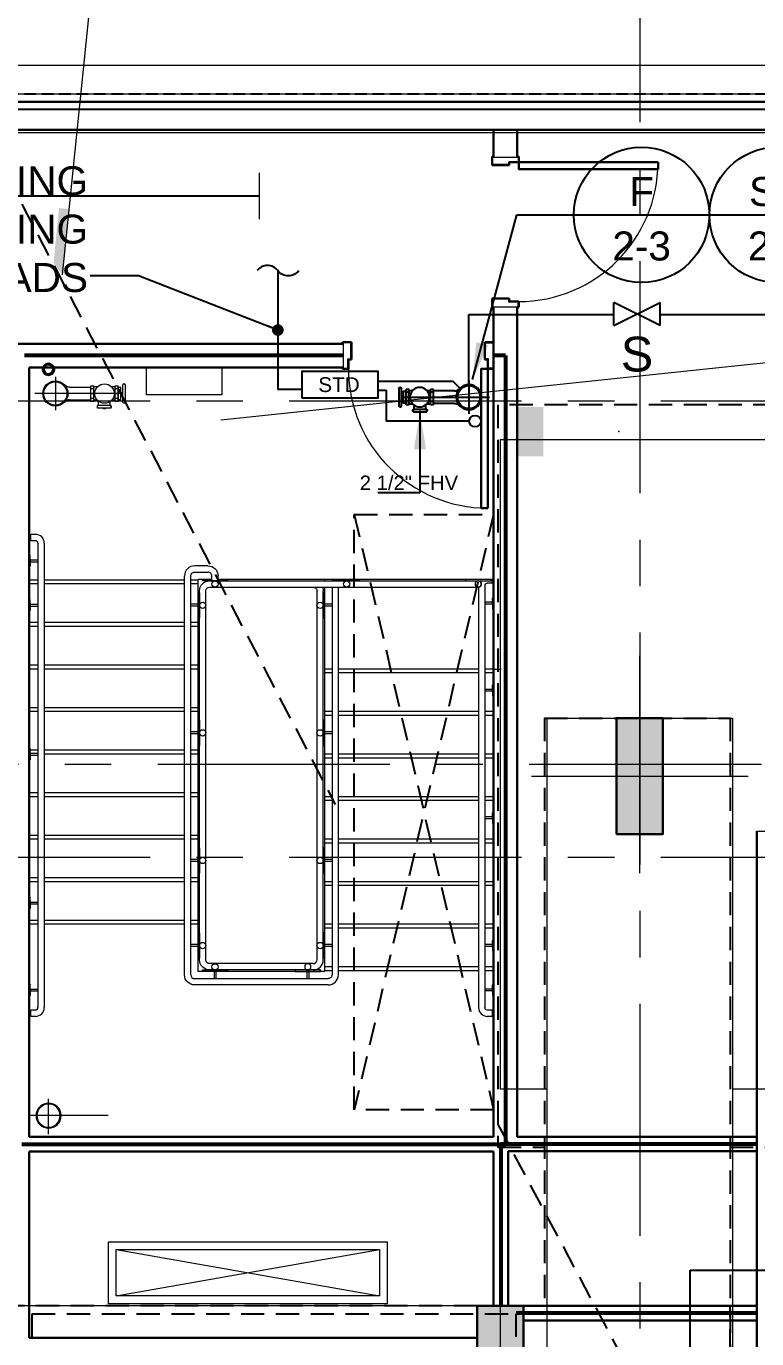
# Model space of a CAD drawing. Header units: inches. Extents: x -26575 to -19632, y -3216 to 2257.
# Drawn here: x -22128.5 to -21939.8, y 778.6 to 1118 of the extents above; entities that cross this region are included whole.
import ezdxf
from ezdxf.enums import TextEntityAlignment as Align

# ---------------------------------------------------------------- set-up
doc = ezdxf.new("R2010")
doc.units = ezdxf.units.IN
doc.header["$LTSCALE"] = 48
doc.header["$MEASUREMENT"] = 0
doc.linetypes.add('A114$0$CENTER', pattern=[2, 1.25, -0.25, 0.25, -0.25])
doc.linetypes.add('NB_15th_PH Roof_plan$0$HIDDEN2', pattern=[0.1875, 0.125, -0.0625])
for name, color, linetype in [('A114$0$A-ANNO-PATT-13-14', 8, 'Continuous'), ('A114$0$A-ANNO-PATT-14', 8, 'Continuous'), ('A114$0$A-AREA-IDEN', 8, 'Continuous'), ('A114$0$A-COLS-COL14', 8, 'Continuous'), ('A114$0$A-COLS-COLS13-14', 8, 'Continuous'), ('A114$0$A-DOOR', 8, 'Continuous'), ('A114$0$A-DOOR-FRAM', 8, 'Continuous'), ('A114$0$A-EQPM-FEC', 8, 'Continuous'), ('A114$0$A-FLOR-HRAL', 8, 'Continuous'), ('A114$0$A-FLOR-SLAB', 8, 'Continuous'), ('A114$0$A-FLOR-SPRK', 8, 'Continuous'), ('A114$0$A-FLOR-STRS', 8, 'Continuous'), ('A114$0$A-GRID-COLS', 8, 'Continuous'), ('A114$0$A-GRID-GRDP0-15', 8, 'Continuous'), ('A114$0$A-HVAC-RDFF', 8, 'Continuous'), ('A114$0$A-TRELLIS-FRAME-13-14_floor', 8, 'Continuous'), ('A114$0$A-WALL-FIRE', 8, 'Continuous'), ('A114$0$A-WALL-FULL-EXTR', 8, 'Continuous'), ('A114$0$A-WALL-FULL-INTR', 8, 'Continuous'), ('A114$0$Level 20', 8, 'Continuous'), ('A114$0$S-BEAM', 8, 'Continuous'), ('A114$0$S-STRUCT-ABOVE', 8, 'Continuous'), ('F-Prot-Pipe', 13, 'Continuous'), ('F-Sprn-Pipe', 133, 'Continuous'), ('NB_15th_PH Roof_plan$0$STCBEAMS', 1, 'NB_15th_PH Roof_plan$0$HIDDEN2'), ('NB_15th_PH Roof_plan$0$STCCOLS2', 1, 'NB_15th_PH Roof_plan$0$HIDDEN2'), ('NB_15th_PH Roof_plan$0$STDROPS', 1, 'NB_15th_PH Roof_plan$0$HIDDEN2'), ('NB_15th_PH Roof_plan$0$STFIN1', 1, 'NB_15th_PH Roof_plan$0$HIDDEN2'), ('NB_15th_PH Roof_plan$0$STFLOPNGS', 1, 'NB_15th_PH Roof_plan$0$HIDDEN2'), ('NB_15th_PH Roof_plan$0$STPTREINF', 1, 'NB_15th_PH Roof_plan$0$HIDDEN2'), ('NB_15th_PH Roof_plan$0$STRFDRAIN', 1, 'NB_15th_PH Roof_plan$0$HIDDEN2'), ('NB_15th_PH Roof_plan$0$STSLABEDGE', 1, 'NB_15th_PH Roof_plan$0$HIDDEN2'), ('P-Anno', 6, 'Continuous'), ('P-Anno-Text', 6, 'Continuous'), ('P-Anno-Text @ 48', 6, 'Continuous'), ('P-ANNOBJ', 6, 'Continuous'), ('P-Pipe-Ftng', 122, 'Continuous'), ('P-Pipe-Ftng @ 96', 122, 'Continuous'), ('P-Strm-Pipe', 13, 'Continuous'), ('P-Text', 6, 'Continuous'), ('XREF', 7, 'Continuous')]:
    doc.layers.add(name, color=color, linetype=linetype)
doc.styles.add('M08', font='arial.ttf', dxfattribs={"height": 7.68})
doc.styles.add('MAMEP ANNO', font='arial.ttf', dxfattribs={"height": 0.078125})
doc.styles.add('NB_15th_PH Roof_plan$0$ROMANS', font='romans.shx', dxfattribs={"width": 0.8})
doc.styles.add('P-00-', font='arial.ttf')
doc.styles.get("Standard").update_dxf_attribs({"font": 'simplex.shx'})
doc.dimstyles.new('NB_15th_PH Roof_plan$0$tce_96', dxfattribs={"dimscale": 96, "dimtxt": 0.09375, "dimasz": 0.075, "dimexe": 0.075, "dimexo": 0.0625, "dimgap": 0.03125, "dimtad": 1, "dimdec": 3, "dimzin": 3, "dimdsep": 46, "dimlunit": 4, "dimtxsty": 'NB_15th_PH Roof_plan$0$ROMANS', "dimblk": 'NB_15th_PH Roof_plan$0$_ArchTick', "dimcen": 0, "dimdle": 0.075, "dimclrd": 3, "dimclre": 3, "dimclrt": 10, "dimadec": 0, "dimazin": 1, "dimtfac": 1, "dimtdec": 3, "dimtmove": 0, "dimatfit": 3, "dimldrblk": 'NB_15th_PH Roof_plan$0$_ArchTick', "dimfxl": 1, "dimtolj": 1, "dimtzin": 3, "dimlwd": -1, "dimlwe": -1, "dimarcsym": 0})
doc.dimstyles.new('STANDARD$7', dxfattribs={"dimtxt": 0.18, "dimasz": 0.125, "dimexe": 0.18, "dimexo": 0.06, "dimgap": 0.09, "dimtad": 0, "dimtih": 1, "dimtoh": 1, "dimdec": 4, "dimzin": 0, "dimdsep": 46, "dimtxsty": 'Standard', "dimcen": 0.09, "dimadec": 0, "dimazin": 0, "dimtfac": 1, "dimtdec": 4, "dimtofl": 0, "dimtmove": 0, "dimatfit": 3, "dimfxl": 1, "dimtolj": 1, "dimtzin": 0, "dimarcsym": 0})

# ---------------------------------------------------------------- blocks, each defined once
blk = doc.blocks.new('A114')
at = {"layer": 'A114$0$A-ANNO-PATT-13-14', "lineweight": 30}
blk.add_solid([(-21976.01, 909.11), (-21964.01, 909.11), (-21976.01, 939.11), (-21964.01, 939.11)], dxfattribs=at)
at = {"layer": 'A114$0$A-ANNO-PATT-14', "lineweight": 30}
blk.add_solid([(-22012.03, 787.1), (-22000.03, 787.1), (-22012.03, 763.1), (-22000.03, 763.1)], dxfattribs=at)
at = {"layer": 'A114$0$A-AREA-IDEN', "lineweight": 0}
blk.add_line((-22119.16, 1053.73), (-22076.71, 1472.25), dxfattribs=at)
at = {"layer": 'A114$0$A-AREA-IDEN', "lineweight": 0, "flags": 128}
blk.add_lwpolyline([(-21891.71, 1032.71), (-21920.88, 1032.71), (-22078.22, 1016.19)], dxfattribs=at)
at = {"layer": 'A114$0$A-AREA-IDEN', "lineweight": 0, "extrusion": (-8.04894e-18, -7.93485e-17, -1)}
blk.add_solid([(22119.16, 1053.73), (22117.43, 1070.74), (22121.49, 1056.92), (22120.06, 1071)], dxfattribs=at)
blk.add_solid([(22119.16, 1053.73), (22117.43, 1070.74), (22121.49, 1056.92), (22120.06, 1071)], dxfattribs=at)
at = {"layer": 'A114$0$A-COLS-COL14', "lineweight": 13}
blk.add_line((-22006.03, 793.73), (-22006.03, 758.06), dxfattribs=at)
at = {"layer": 'A114$0$A-COLS-COL14', "lineweight": 30}
blk.add_3dface([(-22012.03, 763.1), (-22000.03, 763.1), (-22000.03, 787.1), (-22012.03, 787.1)], dxfattribs=at)
at = {"layer": 'A114$0$A-COLS-COLS13-14', "lineweight": 0}
for p, q in [((-22169.77, 1021.17, 0), (-22113.77, 1021.17, 0)), ((-22169.77, 1021.15, 0), (-22113.77, 1021.15, 0)), ((-21970.01, 898.97), (-21970.01, 955.24)), ((-21998.01, 924.11), (-21942.01, 924.11)), ((-22169.76, 903.16), (-22113.76, 903.16))]:
    blk.add_line(p, q, dxfattribs=at)
at = {"layer": 'A114$0$A-COLS-COLS13-14', "lineweight": 30}
blk.add_3dface([(-21976.01, 909.11), (-21964.01, 909.11), (-21964.01, 939.11), (-21976.01, 939.11)], dxfattribs=at)
at = {"layer": 'A114$0$A-DOOR', "lineweight": 0}
for centre, start, end in [((-22001.27, 1082.84), 270, 0), ((-22009.27, 1029.42), 180, 270)]:
    blk.add_arc(centre, 36, start, end, dxfattribs=at)
at = {"layer": 'A114$0$A-DOOR', "lineweight": 30}
for points in [[(-21965.27, 1082.84), (-21965.27, 1081.09), (-22001.27, 1081.09), (-22001.27, 1082.84)], [(-22009.27, 993.42), (-22011.02, 993.42), (-22011.02, 1029.42), (-22009.27, 1029.42)]]:
    blk.add_3dface(points, dxfattribs=at)
at = {"layer": 'A114$0$A-DOOR-FRAM', "lineweight": 30}
for p, q in [((-22008.15, 1082.09), (-22008.15, 1084.34)), ((-22008.15, 1084.34), (-22007.77, 1084.34)), ((-22001.27, 1082.84), (-22003.7, 1082.84)), ((-22003.7, 1082.84), (-22003.7, 1082.09)), ((-22001.27, 1084.34), (-22001.65, 1084.34)), ((-22001.27, 1084.34), (-22001.27, 1082.84)), ((-22003.7, 1082.09), (-22008.15, 1082.09)), ((-22008.15, 1047.59), (-22008.15, 1045.34)), ((-22003.7, 1047.59), (-22008.15, 1047.59)), ((-22003.7, 1046.84), (-22003.7, 1047.59)), ((-22001.27, 1046.84), (-22003.7, 1046.84)), ((-22001.27, 1045.34), (-22001.27, 1046.84)), ((-22008.15, 1045.34), (-22007.77, 1045.34)), ((-22001.27, 1045.34), (-22001.65, 1045.34)), ((-22044.52, 1036.29), (-22046.78, 1036.29)), ((-22046.78, 1036.29), (-22046.78, 1035.92)), ((-22044.52, 1031.84), (-22044.52, 1036.29)), ((-22010.03, 1036.29), (-22007.77, 1036.29)), ((-22010.03, 1031.84), (-22010.03, 1036.29)), ((-22007.77, 1036.29), (-22007.77, 1035.92)), ((-22046.78, 1029.42), (-22046.78, 1029.79)), ((-22046.78, 1029.42), (-22045.27, 1029.42)), ((-22045.27, 1029.42), (-22045.27, 1031.84)), ((-22045.27, 1031.84), (-22044.52, 1031.84)), ((-22009.27, 1031.84), (-22010.03, 1031.84)), ((-22009.27, 1029.42), (-22009.27, 1031.84)), ((-22007.77, 1029.42), (-22009.27, 1029.42)), ((-22007.77, 1029.42), (-22007.77, 1029.79))]:
    blk.add_line(p, q, dxfattribs=at)
at = {"layer": 'A114$0$A-DOOR-FRAM', "lineweight": 13}
for p, q in [((-22008, 1082.24), (-22008, 1084.19)), ((-22008, 1084.19), (-22007.77, 1084.19)), ((-22007.77, 1084.19), (-22007.77, 1084.34)), ((-22001.42, 1082.99), (-22003.85, 1082.99)), ((-22003.85, 1082.99), (-22003.85, 1082.24)), ((-22001.65, 1084.34), (-22001.65, 1084.19)), ((-22001.42, 1084.19), (-22001.65, 1084.19)), ((-22001.42, 1084.19), (-22001.42, 1082.99)), ((-22003.85, 1082.24), (-22008, 1082.24)), ((-22003.85, 1047.44), (-22008, 1047.44)), ((-22008, 1047.44), (-22008, 1045.49)), ((-22008, 1045.49), (-22007.77, 1045.49)), ((-22007.77, 1045.49), (-22007.77, 1045.34)), ((-22003.85, 1046.69), (-22003.85, 1047.44)), ((-22001.42, 1046.69), (-22003.85, 1046.69)), ((-22001.65, 1045.34), (-22001.65, 1045.49)), ((-22001.42, 1045.49), (-22001.65, 1045.49)), ((-22001.42, 1045.49), (-22001.42, 1046.69)), ((-22046.63, 1035.92), (-22046.78, 1035.92)), ((-22044.67, 1036.14), (-22046.63, 1036.14)), ((-22046.63, 1036.14), (-22046.63, 1035.92)), ((-22044.67, 1031.99), (-22044.67, 1036.14)), ((-22009.87, 1031.99), (-22009.87, 1036.14)), ((-22009.87, 1036.14), (-22007.92, 1036.14)), ((-22007.92, 1036.14), (-22007.92, 1035.92)), ((-22007.92, 1035.92), (-22007.77, 1035.92)), ((-22045.42, 1029.57), (-22045.42, 1031.99)), ((-22045.42, 1031.99), (-22044.67, 1031.99)), ((-22009.12, 1031.99), (-22009.87, 1031.99)), ((-22009.12, 1029.57), (-22009.12, 1031.99)), ((-22046.78, 1029.79), (-22046.63, 1029.79)), ((-22046.63, 1029.57), (-22046.63, 1029.79)), ((-22046.63, 1029.57), (-22045.42, 1029.57)), ((-22007.92, 1029.57), (-22009.12, 1029.57)), ((-22007.77, 1029.79), (-22007.92, 1029.79)), ((-22007.92, 1029.57), (-22007.92, 1029.79))]:
    blk.add_line(p, q, dxfattribs=at)
at = {"layer": 'A114$0$A-EQPM-FEC', "lineweight": 13, "extrusion": (0, 0, -1)}
blk.add_solid([(22001.65, 1006.84, -352.97), (22001.65, 1019.59, -352.97), (21994.9, 1006.84, -352.97), (21994.9, 1019.59, -352.97)], dxfattribs=at)
at = {"layer": 'A114$0$A-FLOR-HRAL', "lineweight": 13}
for p, q in [((-22126.15, 986.62), (-22127.4, 986.62)), ((-22127.4, 984.97), (-22127.4, 986.62)), ((-22126.15, 984.97), (-22127.4, 984.97)), ((-22125.52, 984.34), (-22125.52, 864.23)), ((-22123.9, 984.34), (-22123.9, 864.23)), ((-22081.59, 978.48), (-22085.02, 978.48)), ((-22087.65, 872.73), (-22087.65, 975.86)), ((-22086.02, 872.73), (-22086.02, 975.86)), ((-22085.02, 976.86), (-22081.59, 976.86)), ((-22081.15, 974.61), (-22011.75, 974.61)), ((-22080.59, 974.61), (-22080.59, 975.86)), ((-22078.96, 974.61), (-22078.96, 975.86)), ((-22049.52, 974.98), (-22049.52, 974.61)), ((-22008.15, 973.98), (-22008.15, 974.98)), ((-22083.77, 876.61), (-22083.77, 971.98)), ((-22082.15, 876.61), (-22082.15, 971.98)), ((-22081.15, 972.98), (-22011.75, 972.98)), ((-22053.4, 876.61), (-22053.4, 971.98)), ((-22051.77, 876.61), (-22051.77, 971.98)), ((-22049.52, 972.98), (-22049.52, 872.73)), ((-22047.9, 972.98), (-22047.9, 872.73)), ((-22011.65, 972.99), (-22011.65, 864.23)), ((-22010.03, 973.36), (-22010.02, 864.23)), ((-22008.15, 973.98), (-22009.4, 973.98)), ((-22054.4, 875.61), (-22081.15, 875.61)), ((-22054.4, 873.98), (-22081.15, 873.98)), ((-22085.02, 871.73), (-22050.52, 871.73)), ((-22050.52, 870.11), (-22085.02, 870.11)), ((-22127.4, 861.98), (-22127.4, 863.61)), ((-22126.15, 863.61), (-22127.4, 863.61)), ((-22008.15, 863.61), (-22009.4, 863.61)), ((-22008.15, 863.61), (-22008.15, 861.98)), ((-22126.15, 861.98), (-22127.4, 861.98)), ((-22008.15, 861.98), (-22009.4, 861.98))]:
    blk.add_line(p, q, dxfattribs=at)
at = {"layer": 'A114$0$A-FLOR-HRAL', "lineweight": 0}
for p, q in [((-22127.73, 981.28), (-22127.68, 981.28)), ((-22127.73, 978.28), (-22127.73, 981.28)), ((-22127.49, 979.79), (-22127.49, 981.1)), ((-22127.73, 978.28), (-22127.68, 978.28)), ((-22127.49, 979.79), (-22127.49, 978.46)), ((-22127.37, 980.04), (-22125.52, 980.04)), ((-22127.37, 979.54), (-22125.52, 979.54)), ((-22127.73, 969.8), (-22127.68, 969.8)), ((-22127.73, 966.79), (-22127.73, 969.8)), ((-22127.49, 968.3), (-22127.49, 969.61)), ((-22127.49, 968.3), (-22127.49, 966.98)), ((-22127.37, 968.55), (-22125.52, 968.55)), ((-22127.37, 968.05), (-22125.52, 968.05)), ((-22083.77, 968.54), (-22086.02, 968.54)), ((-22083.77, 968.04), (-22086.02, 968.04)), ((-22049.52, 968.54), (-22051.77, 968.54)), ((-22049.52, 968.04), (-22051.77, 968.04)), ((-22008.18, 969.05), (-22010.02, 969.05)), ((-22008.18, 968.55), (-22010.02, 968.55)), ((-22008.06, 968.8), (-22008.06, 970.11)), ((-22008.06, 968.8), (-22008.06, 967.48)), ((-22007.81, 970.3), (-22007.87, 970.3)), ((-22007.81, 967.29), (-22007.81, 970.3)), ((-22127.73, 966.79), (-22127.68, 966.79)), ((-22007.81, 967.29), (-22007.87, 967.29)), ((-22008.06, 946.29), (-22008.06, 947.61)), ((-22007.81, 947.8), (-22007.87, 947.8)), ((-22007.81, 947.8), (-22007.81, 944.79)), ((-22008.18, 946.54), (-22010.02, 946.54)), ((-22008.18, 946.04), (-22010.02, 946.04)), ((-22008.06, 946.29), (-22008.06, 944.98)), ((-22007.81, 944.79), (-22007.87, 944.79)), ((-22083.77, 935.54), (-22086.02, 935.54)), ((-22083.77, 935.04), (-22086.02, 935.04)), ((-22049.52, 935.54), (-22051.77, 935.54)), ((-22049.52, 935.04), (-22051.77, 935.04)), ((-22127.73, 931.3), (-22127.68, 931.3)), ((-22127.73, 931.3), (-22127.73, 928.3)), ((-22127.49, 929.79), (-22127.49, 931.12)), ((-22127.37, 930.04), (-22125.52, 930.04)), ((-22127.73, 928.3), (-22127.68, 928.3)), ((-22127.49, 929.79), (-22127.49, 928.48)), ((-22127.37, 929.54), (-22125.52, 929.54)), ((-22008.18, 913.54), (-22010.02, 913.54)), ((-22008.06, 913.29), (-22008.06, 914.61)), ((-22008.06, 913.29), (-22008.06, 911.98)), ((-22007.81, 914.8), (-22007.87, 914.8)), ((-22007.81, 914.8), (-22007.81, 911.79)), ((-22008.18, 913.04), (-22010.02, 913.04)), ((-22007.81, 911.79), (-22007.87, 911.79)), ((-22083.77, 902.54), (-22086.02, 902.54)), ((-22083.77, 902.04), (-22086.02, 902.04)), ((-22049.52, 902.54), (-22051.77, 902.54)), ((-22049.52, 902.04), (-22051.77, 902.04)), ((-22127.73, 892.8), (-22127.68, 892.8)), ((-22127.73, 892.8), (-22127.73, 889.79)), ((-22127.73, 889.79), (-22127.68, 889.79)), ((-22127.49, 891.29), (-22127.49, 892.61)), ((-22127.49, 891.29), (-22127.49, 889.98)), ((-22127.37, 891.54), (-22125.52, 891.54)), ((-22127.37, 891.04), (-22125.52, 891.04)), ((-22083.77, 880.54), (-22086.02, 880.54)), ((-22083.77, 880.04), (-22086.02, 880.04)), ((-22049.52, 880.54), (-22051.77, 880.54)), ((-22049.52, 880.04), (-22051.77, 880.04)), ((-22008.18, 880.54), (-22010.02, 880.54)), ((-22008.18, 880.04), (-22010.02, 880.04)), ((-22008.06, 880.29), (-22008.06, 881.61)), ((-22008.06, 880.29), (-22008.06, 878.98)), ((-22007.81, 881.8), (-22007.87, 881.8)), ((-22007.81, 881.8), (-22007.81, 878.79)), ((-22007.81, 878.79), (-22007.87, 878.79)), ((-22080.02, 873.98), (-22080.02, 871.73)), ((-22079.52, 873.98), (-22079.52, 871.73)), ((-22056.02, 873.98), (-22056.02, 871.73)), ((-22055.52, 873.98), (-22055.52, 871.73)), ((-22127.73, 870.3), (-22127.68, 870.3)), ((-22127.73, 870.3), (-22127.73, 867.29)), ((-22127.49, 868.79), (-22127.49, 870.11)), ((-22127.37, 869.04), (-22125.52, 869.04)), ((-22008.18, 869.04), (-22010.02, 869.04)), ((-22008.06, 868.79), (-22008.06, 870.11)), ((-22007.81, 870.3), (-22007.87, 870.3)), ((-22007.81, 870.3), (-22007.81, 867.29)), ((-22127.73, 867.29), (-22127.68, 867.29)), ((-22127.49, 868.79), (-22127.49, 867.48)), ((-22127.37, 868.54), (-22125.52, 868.54)), ((-22008.18, 868.54), (-22010.02, 868.54)), ((-22008.06, 868.79), (-22008.06, 867.48)), ((-22007.81, 867.29), (-22007.87, 867.29))]:
    blk.add_line(p, q, dxfattribs=at)
at = {"layer": 'A114$0$A-FLOR-HRAL', "lineweight": 13}
for centre, radius, start, end in [((-22126.15, 984.37), 2.25, 0.1265, 90), ((-22126.15, 984.35), 0.625, 359.7619, 90), ((-22085.02, 975.86), 2.63, 90, 179.983), ((-22081.59, 975.86), 1, 359.9765, 90), ((-22054.4, 876.61), 1, 270, 360), ((-22054.4, 876.61), 2.63, 270, 360), ((-22085.02, 872.73), 1, 180, 270), ((-22050.52, 872.73), 2.63, 270, 360), ((-22126.15, 864.23), 0.625, 270, 360), ((-22126.15, 864.23), 2.25, 270, 360), ((-22009.4, 864.23), 2.25, 180, 270)]:
    blk.add_arc(centre, radius, start, end, dxfattribs=at)
at = {"layer": 'A114$0$A-FLOR-HRAL', "lineweight": 0}
for centre, radius, start, end in [((-22127.68, 981.1), 0.188, 0, 90), ((-22127.68, 978.46), 0.188, 270, 0), ((-22127.37, 979.41), 0.125, 90, 180), ((-22127.68, 969.61), 0.188, 0, 90), ((-22127.37, 967.93), 0.125, 90, 180), ((-22008.18, 969.18), 0.125, 270, 0), ((-22127.68, 966.98), 0.188, 270, 0), ((-22007.87, 947.61), 0.188, 90, 180), ((-22008.18, 946.66), 0.125, 270, 0), ((-22007.87, 944.98), 0.188, 180, 270), ((-22127.37, 929.42), 0.125, 90, 180), ((-22008.18, 913.66), 0.125, 270, 0), ((-22007.87, 914.61), 0.188, 90, 180), ((-22007.87, 911.98), 0.188, 180, 270), ((-22127.37, 890.91), 0.125, 90, 180), ((-22008.18, 880.66), 0.125, 270, 0), ((-22007.87, 881.61), 0.188, 90, 180), ((-22007.87, 878.98), 0.188, 180, 270), ((-22008.18, 869.16), 0.125, 270, 0), ((-22007.87, 870.11), 0.188, 90, 180), ((-22127.37, 868.41), 0.125, 90, 180), ((-22007.87, 867.48), 0.188, 180, 270)]:
    blk.add_arc(centre, radius, start, end, dxfattribs=at)
at = {"layer": 'A114$0$A-FLOR-HRAL', "lineweight": 0, "extrusion": (0, 0, -1)}
for centre, radius, start, end in [((22127.37, 980.16), 0.125, 270, 0), ((22127.37, 968.68), 0.125, 270, 0), ((22008.18, 968.43), 0.125, 90, 180), ((22007.87, 970.11), 0.188, 0, 90), ((22007.87, 967.48), 0.188, 270, 0), ((22008.18, 945.91), 0.125, 90, 180), ((22127.68, 931.12), 0.188, 90, 180), ((22127.37, 930.17), 0.125, 270, 0), ((22127.68, 928.48), 0.188, 180, 270), ((22008.18, 912.91), 0.125, 90, 180), ((22127.68, 892.61), 0.188, 90, 180), ((22127.68, 889.98), 0.188, 180, 270), ((22127.37, 891.66), 0.125, 270, 0), ((22008.18, 879.91), 0.125, 90, 180), ((22127.68, 870.11), 0.188, 90, 180), ((22127.37, 869.16), 0.125, 270, 0), ((22127.68, 867.48), 0.188, 180, 270), ((22008.18, 868.41), 0.125, 90, 180)]:
    blk.add_arc(centre, radius, start, end, dxfattribs=at)
at = {"layer": 'A114$0$A-FLOR-HRAL', "lineweight": 13, "extrusion": (0, 0, -1)}
for centre, radius, start, end in [((22081.59, 975.86), 2.63, 90.0047, 179.983), ((22085.02, 975.86), 1, 359.9765, 90), ((22081.15, 971.98), 2.63, 0, 90), ((22011.75, 973.79), 0.813, 89.9999, 269.9999), ((22009.4, 973.36), 2.25, 30.3539, 33.7442), ((22081.15, 971.98), 1, 0, 90), ((22054.4, 971.98), 1, 90, 180.1998), ((22054.4, 971.98), 2.63, 157.6073, 180.1233), ((22009.4, 973.36), 0.625, 0, 90), ((22081.15, 876.61), 2.62, 270, 0.0215), ((22081.15, 876.61), 1, 270, 0.0348), ((22085.02, 872.73), 2.63, 270, 0.0009), ((22050.52, 872.73), 1, 179.9832, 270), ((22009.4, 864.23), 0.625, 270, 0)]:
    blk.add_arc(centre, radius, start, end, dxfattribs=at)
at = {"layer": 'A114$0$A-FLOR-SLAB', "lineweight": 0}
for p, q in [((-21420.54, 1090.49), (-22924.83, 1090.49)), ((-22007.77, 951.79), (-22005.77, 951.79))]:
    blk.add_line(p, q, dxfattribs=at)
blk.add_3dface([(-22107.27, 803.66, 352.97), (-22035.27, 803.66, 352.97), (-22035.27, 787.66, 352.97), (-22107.27, 787.66, 352.97)], dxfattribs=at)
at = {"layer": 'A114$0$A-FLOR-SPRK', "lineweight": 0}
for p, q in [((-22121.02, 1027.37), (-22121.02, 1023.04)), ((-22121.02, 1023.04), (-22126.31, 1023.04)), ((-22121.02, 1023.04), (-22121.02, 1018.71)), ((-22103.64, 1023.04), (-22121.02, 1023.04)), ((-22122.77, 836.3), (-22122.77, 840.63)), ((-22122.77, 836.3), (-22128.06, 836.3)), ((-22122.77, 831.47), (-22122.77, 836.3)), ((-22107.39, 836.3), (-22122.77, 836.3))]:
    blk.add_line(p, q, dxfattribs=at)
at = {"layer": 'A114$0$A-FLOR-SPRK', "lineweight": 13}
for p, q in [((-22111.12, 1021.04), (-22111.12, 1025.06)), ((-22104.83, 1021.04), (-22104.83, 1025.06)), ((-22117.34, 1024.66), (-22111.87, 1024.66)), ((-22111.87, 1021.04), (-22111.87, 1025.04)), ((-22111.87, 1025.04), (-22111.12, 1025.04)), ((-22111.87, 1021.88), (-22111.12, 1021.88)), ((-22111.85, 1024.31), (-22111.12, 1024.31)), ((-22111.85, 1023.03), (-22111.12, 1023.03)), ((-22111.85, 1021.88), (-22111.1, 1021.88)), ((-22110.11, 1024.79), (-22111.12, 1024.79)), ((-22105.58, 1024.79), (-22106.52, 1024.79)), ((-22105.58, 1021.04), (-22105.58, 1025.04)), ((-22105.58, 1025.04), (-22104.83, 1025.04)), ((-22105.58, 1021.88), (-22104.83, 1021.88)), ((-22105.56, 1024.31), (-22104.83, 1024.31)), ((-22105.56, 1023.03), (-22104.83, 1023.03)), ((-22105.56, 1021.88), (-22104.81, 1021.88)), ((-22117.34, 1021.41), (-22111.87, 1021.41)), ((-22111.87, 1021.04), (-22111.12, 1021.04)), ((-22110.13, 1021.29), (-22111.12, 1021.29)), ((-22106.62, 1019.95), (-22110.12, 1019.95)), ((-22110.12, 1019.27), (-22110.12, 1019.95)), ((-22106.62, 1019.27), (-22110.12, 1019.27)), ((-22109.87, 1019.95), (-22109.87, 1021.06)), ((-22106.87, 1019.95), (-22106.87, 1020.95)), ((-22106.62, 1019.27), (-22106.62, 1019.95)), ((-22105.58, 1021.29), (-22106.52, 1021.29)), ((-22105.58, 1021.04), (-22104.83, 1021.04))]:
    blk.add_line(p, q, dxfattribs=at)
at = {"layer": 'A114$0$A-FLOR-SPRK', "lineweight": 13, "flags": 128}
for points in [[(-22103.6, 1020.78), (-22103.6, 1025.29)], [(-22103.35, 1025.54), (-22103.2, 1025.54)], [(-22102.95, 1025.29), (-22102.95, 1020.78)], [(-22103.2, 1020.53), (-22103.35, 1020.53)]]:
    blk.add_lwpolyline(points, dxfattribs=at)
at = {"layer": 'A114$0$A-FLOR-SPRK', "lineweight": 30, "extrusion": (0, 0, -1)}
for radius in [1.48, 1.23]:
    blk.add_circle((22122.82, 1029.29), radius, dxfattribs=at)
at = {"layer": 'A114$0$A-FLOR-SPRK', "lineweight": 13}
for radius in [3.25, 3]:
    blk.add_circle((-22121.02, 1023.04), radius, dxfattribs=at)
at = {"layer": 'A114$0$A-FLOR-SPRK', "lineweight": 13, "extrusion": (0, 0, -1)}
for radius in [3.25, 3]:
    blk.add_circle((22122.77, 836.3), radius, dxfattribs=at)
for centre, radius, start, end in [((22117.28, 1026.53), 1.87, 271.6029, 316.2822), ((22103.35, 1020.78), 0.25, 270, 0)]:
    blk.add_arc(centre, radius, start, end, dxfattribs=at)
at = {"layer": 'A114$0$A-FLOR-SPRK', "lineweight": 13}
for centre, radius, start, end in [((-22103.35, 1025.29), 0.25, 90, 180), ((-22103.2, 1025.29), 0.25, 0, 90), ((-22117.28, 1019.55), 1.87, 91.6029, 136.2822), ((-22103.2, 1020.78), 0.25, 270, 0)]:
    blk.add_arc(centre, radius, start, end, dxfattribs=at)
blk.add_ellipse((-22108.32, 1023.03), major_axis=(0, -2.52), ratio=0.999989, dxfattribs=at)
at = {"layer": 'A114$0$A-FLOR-SPRK', "lineweight": 0}
for points in [[(-22097.51, 1029.79), (-22077.97, 1029.79), (-22077.97, 1022.75), (-22097.51, 1022.75)], [(-22096.6, 1029.79), (-22096.6, 1029.79), (-22096.6, 1029.79)]]:
    blk.add_3dface(points, dxfattribs=at)
at = {"layer": 'A114$0$A-FLOR-SPRK', "lineweight": 13}
for points in [[(-22104.83, 1021.47), (-22104.14, 1021.47), (-22104.14, 1024.61), (-22104.83, 1024.61)], [(-22104.14, 1022.79), (-22103.61, 1022.79), (-22103.61, 1023.23), (-22104.14, 1023.23)], [(-22110.12, 1019.47), (-22110.12, 1019.74), (-22110.24, 1019.74), (-22110.24, 1019.47)], [(-22108.16, 1019.27), (-22108.16, 1019.12), (-22108.6, 1019.12), (-22108.6, 1019.27)], [(-22106.5, 1019.47), (-22106.5, 1019.74), (-22106.62, 1019.74), (-22106.62, 1019.47)]]:
    blk.add_3dface(points, dxfattribs=at)
at = {"layer": 'A114$0$A-FLOR-STRS', "lineweight": 0}
for p, q in [((-22125.52, 974.79), (-22127.77, 974.79)), ((-22087.65, 974.79), (-22123.9, 974.79)), ((-22084.15, 974.79), (-22086.02, 974.79)), ((-22084.15, 873.61), (-22084.15, 974.98)), ((-22080.59, 974.98), (-22084.15, 974.98)), ((-22007.75, 974.98), (-22078.96, 974.98)), ((-22051.4, 974.61), (-22051.4, 974.98)), ((-22051.4, 873.61), (-22051.4, 972.98)), ((-22125.52, 963.79), (-22127.77, 963.79)), ((-22087.65, 963.79), (-22123.9, 963.79)), ((-22084.15, 963.79), (-22086.02, 963.79)), ((-22125.52, 952.79), (-22127.77, 952.79)), ((-22087.65, 952.79), (-22123.9, 952.79)), ((-22084.15, 952.79), (-22086.02, 952.79)), ((-22049.52, 950.79), (-22051.4, 950.79)), ((-22011.65, 950.79), (-22047.9, 950.79)), ((-22007.77, 950.79), (-22010.02, 950.79)), ((-22125.52, 941.79), (-22127.77, 941.79)), ((-22087.65, 941.79), (-22123.9, 941.79)), ((-22084.15, 941.79), (-22086.02, 941.79)), ((-22049.52, 939.79), (-22051.4, 939.79)), ((-22011.65, 939.79), (-22047.9, 939.79)), ((-22007.77, 939.79), (-22010.02, 939.79)), ((-22125.52, 930.79), (-22127.49, 930.79)), ((-22087.65, 930.79), (-22123.9, 930.79)), ((-22084.15, 930.79), (-22086.02, 930.79)), ((-22049.52, 928.79), (-22051.4, 928.79)), ((-22011.65, 928.79), (-22047.9, 928.79)), ((-22007.77, 928.79), (-22010.02, 928.79)), ((-22125.52, 919.79), (-22127.77, 919.79)), ((-22087.65, 919.79), (-22123.9, 919.79)), ((-22084.15, 919.79), (-22086.02, 919.79)), ((-22049.52, 917.79), (-22051.4, 917.79)), ((-22011.65, 917.79), (-22047.9, 917.79)), ((-22007.77, 917.79), (-22010.02, 917.79)), ((-22125.52, 908.79), (-22127.77, 908.79)), ((-22087.65, 908.79), (-22123.9, 908.79)), ((-22084.15, 908.79), (-22086.02, 908.79)), ((-22049.52, 906.79), (-22051.4, 906.79)), ((-22011.65, 906.79), (-22047.9, 906.79)), ((-22007.77, 906.79), (-22010.02, 906.79)), ((-22125.52, 897.79), (-22127.77, 897.79)), ((-22087.65, 897.79), (-22123.9, 897.79)), ((-22084.15, 897.79), (-22086.02, 897.79)), ((-22049.52, 895.79), (-22051.4, 895.79)), ((-22011.65, 895.79), (-22047.9, 895.79)), ((-22007.77, 895.79), (-22010.02, 895.79)), ((-22087.65, 886.79), (-22123.9, 886.79)), ((-22084.15, 886.79), (-22086.02, 886.79)), ((-22049.52, 884.79), (-22051.4, 884.79)), ((-22011.65, 884.79), (-22047.9, 884.79)), ((-22007.77, 884.79), (-22010.02, 884.79)), ((-22051.4, 873.61), (-22084.15, 873.61)), ((-22049.52, 873.79), (-22051.4, 873.79)), ((-22011.65, 873.79), (-22047.9, 873.79)), ((-22007.77, 873.79), (-22010.02, 873.79))]:
    blk.add_line(p, q, dxfattribs=at)
at = {"layer": 'A114$0$A-FLOR-STRS', "lineweight": 13}
for p, q in [((-22125.52, 973.79), (-22127.77, 973.79)), ((-22125.52, 973.79), (-22127.77, 973.79)), ((-22087.65, 973.79), (-22123.9, 973.79)), ((-22084.15, 973.79), (-22086.02, 973.79)), ((-22125.52, 962.79), (-22127.77, 962.79)), ((-22087.65, 962.79), (-22123.9, 962.79)), ((-22084.15, 962.79), (-22086.02, 962.79)), ((-22125.52, 951.79), (-22127.77, 951.79)), ((-22087.65, 951.79), (-22123.9, 951.79)), ((-22084.15, 951.79), (-22086.02, 951.79)), ((-22049.52, 951.79), (-22051.4, 951.79)), ((-22011.65, 951.79), (-22047.9, 951.79)), ((-22007.77, 951.79), (-22010.02, 951.79)), ((-22125.52, 940.79), (-22127.77, 940.79)), ((-22087.65, 940.79), (-22123.9, 940.79)), ((-22084.15, 940.79), (-22086.02, 940.79)), ((-22049.52, 940.79), (-22051.4, 940.79)), ((-22011.65, 940.79), (-22047.9, 940.79)), ((-22007.77, 940.79), (-22010.02, 940.79)), ((-22087.65, 929.79), (-22123.9, 929.79)), ((-22084.15, 929.79), (-22086.02, 929.79)), ((-22049.52, 929.79), (-22051.4, 929.79)), ((-22011.65, 929.79), (-22047.9, 929.79)), ((-22007.77, 929.79), (-22010.02, 929.79)), ((-22125.52, 918.79), (-22127.65, 918.79)), ((-22087.65, 918.79), (-22123.9, 918.79)), ((-22084.15, 918.79), (-22086.02, 918.79)), ((-22049.52, 918.79), (-22051.4, 918.79)), ((-22011.65, 918.79), (-22047.9, 918.79)), ((-22007.77, 918.79), (-22010.02, 918.79)), ((-22125.52, 907.79), (-22127.77, 907.79)), ((-22087.65, 907.79), (-22123.9, 907.79)), ((-22084.15, 907.79), (-22086.02, 907.79)), ((-22049.52, 907.79), (-22051.4, 907.79)), ((-22011.65, 907.79), (-22047.9, 907.79)), ((-22007.77, 907.79), (-22010.02, 907.79)), ((-22007.77, 907.79), (-22010.02, 907.79)), ((-22125.52, 896.79), (-22127.77, 896.79)), ((-22087.65, 896.79), (-22123.9, 896.79)), ((-22084.15, 896.79), (-22086.02, 896.79)), ((-22049.52, 896.79), (-22051.4, 896.79)), ((-22011.65, 896.79), (-22047.9, 896.79)), ((-22007.77, 896.79), (-22010.02, 896.79)), ((-22007.77, 896.79), (-22010.02, 896.79)), ((-22087.65, 885.79), (-22123.9, 885.79)), ((-22084.15, 885.79), (-22086.02, 885.79)), ((-22049.52, 885.79), (-22051.4, 885.79)), ((-22011.65, 885.79), (-22047.9, 885.79)), ((-22007.77, 885.79), (-22010.02, 885.79)), ((-22007.77, 885.79), (-22010.02, 885.79)), ((-22049.52, 874.79), (-22051.4, 874.79)), ((-22011.65, 874.79), (-22047.9, 874.79)), ((-22007.77, 874.79), (-22010.02, 874.79))]:
    blk.add_line(p, q, dxfattribs=at)
at = {"layer": 'A114$0$A-FLOR-STRS', "lineweight": 0}
for centre in [(-22052.6, 968.29), (-22052.6, 935.29), (-22052.6, 902.29), (-22052.6, 880.29)]:
    blk.add_circle(centre, 0.813, dxfattribs=at)
at = {"layer": 'A114$0$A-GRID-COLS', "lineweight": 0}
blk.add_line((-21985.44, 924.11), (-21955.31, 924.11), dxfattribs=at)
at = {"layer": 'A114$0$A-GRID-GRDP0-15', "linetype": 'A114$0$CENTER', "lineweight": 0}
for p, q in [((-21970.01, 2113.24), (-21970.01, 382.21)), ((-23884.56, 1021.17), (-20452.76, 1021.17)), ((-24110.57, 927.16), (-20437.54, 927.16)), ((-23884.56, 903.16), (-20364.93, 903.16))]:
    blk.add_line(p, q, dxfattribs=at)
at = {"layer": 'A114$0$A-HVAC-RDFF', "lineweight": 0}
for p, q in [((-22105.27, 789.66, 352.97), (-22037.27, 801.66, 352.97)), ((-22105.27, 801.66, 352.97), (-22037.27, 789.66, 352.97))]:
    blk.add_line(p, q, dxfattribs=at)
at = {"layer": 'A114$0$A-HVAC-RDFF', "lineweight": 13}
blk.add_3dface([(-22105.27, 801.66, 352.97), (-22037.27, 801.66, 352.97), (-22037.27, 789.66, 352.97), (-22105.27, 789.66, 352.97)], dxfattribs=at)
at = {"layer": 'A114$0$A-TRELLIS-FRAME-13-14_floor', "lineweight": 0}
blk.add_line((-22132.02, 1107.99, 0), (-21790.02, 1107.99, 0), dxfattribs=at)
at = {"layer": 'A114$0$A-WALL-FIRE', "lineweight": 53}
for p, q in [((-22046.63, 1032.86), (-22129.02, 1032.86)), ((-22004.71, 1032.85), (-22007.77, 1032.85)), ((-22004.71, 1032.85), (-22004.71, 829.03)), ((-22129.65, 828.94), (-22004.71, 828.94)), ((-22005.9, 829.03), (-21939.76, 829.03)), ((-22005.9, 829.03), (-22005.9, 787.1)), ((-22001.9, 785.28), (-21939.76, 785.28))]:
    blk.add_line(p, q, dxfattribs=at)
at = {"layer": 'A114$0$A-WALL-FULL-EXTR', "lineweight": 13}
for p, q in [((-21410.54, 1100.48), (-23476.75, 1100.49)), ((-21939.76, 909.91), (-21834.27, 909.91))]:
    blk.add_line(p, q, dxfattribs=at)
at = {"layer": 'A114$0$A-WALL-FULL-EXTR', "lineweight": 30}
for p, q in [((-21412.54, 1098.49), (-23476.75, 1098.51)), ((-23460.61, 1091.24), (-21419.79, 1091.24))]:
    blk.add_line(p, q, dxfattribs=at)
at = {"layer": 'A114$0$A-WALL-FULL-INTR', "lineweight": 30}
for p, q in [((-22007.77, 1091.24), (-22007.77, 1084.19)), ((-22001.65, 1091.24), (-22001.65, 1084.19)), ((-22007.77, 1045.49), (-22007.77, 830.79)), ((-22001.65, 1045.49), (-22001.65, 830.85)), ((-22046.63, 1035.92), (-22155.02, 1035.92)), ((-22127.77, 1029.79), (-22127.77, 830.79)), ((-22046.63, 1029.79), (-22127.77, 1029.79)), ((-21939.76, 774.41), (-21939.76, 909.91)), ((-22127.77, 830.79), (-22007.77, 830.79)), ((-22001.65, 830.85), (-21939.76, 830.85)), ((-22127.77, 827.04), (-22007.77, 827.04)), ((-22127.77, 827.04), (-22127.77, 778.8)), ((-22007.77, 827.04), (-22007.77, 787.1)), ((-21939.76, 827.1), (-22004.02, 827.1)), ((-22004.02, 827.1), (-22004.02, 787.1)), ((-22000.03, 827.1), (-21939.76, 827.1)), ((-22000.03, 787.1), (-21939.76, 787.1)), ((-21939.76, 783.35), (-22000.03, 783.35)), ((-22127.77, 778.8), (-22012.03, 778.8)), ((-22119.52, 778.8), (-22120.77, 778.8)), ((-22012.03, 778.8), (-22012.03, 654.05))]:
    blk.add_line(p, q, dxfattribs=at)
at = {"layer": 'A114$0$A-WALL-FULL-INTR', "lineweight": 13}
for p, q in [((-22007.77, 1084.19), (-22001.65, 1084.19)), ((-22007.77, 1045.49), (-22001.65, 1045.49)), ((-22046.63, 1035.92), (-22046.63, 1029.79))]:
    blk.add_line(p, q, dxfattribs=at)
at = {"layer": 'A114$0$A-WALL-FULL-INTR', "lineweight": 0}
blk.add_point((-21975.42, 1013.22), dxfattribs=at)
at = {"layer": 'A114$0$Level 20', "lineweight": 0}
blk.add_line((-22125.52, 886.79), (-22127.77, 886.79), dxfattribs=at)
at = {"layer": 'A114$0$Level 20', "lineweight": 13}
blk.add_line((-22125.52, 885.79), (-22127.77, 885.79), dxfattribs=at)
at = {"layer": 'A114$0$Level 20', "lineweight": 0, "flags": 128}
blk.add_lwpolyline([(-22078.96, 974.98), (-22076.52, 974.98), (-22076.52, 974.61), (-22083.02, 974.61), (-22083.02, 974.98), (-22080.59, 974.98)], dxfattribs=at)
at = {"layer": 'A114$0$Level 20', "lineweight": 0}
for centre in [(-22079.77, 973.79), (-22045.76, 973.79), (-22082.95, 968.29), (-22082.95, 935.29), (-22082.95, 902.29), (-22082.95, 880.29), (-22079.77, 874.79)]:
    blk.add_circle(centre, 0.813, dxfattribs=at)
at = {"layer": 'A114$0$Level 20', "lineweight": 0, "extrusion": (0, 0, -1)}
for centre in [(22011.75, 973.79), (22055.77, 874.79)]:
    blk.add_circle(centre, 0.813, dxfattribs=at)
at = {"layer": 'A114$0$Level 20', "lineweight": 0}
for points in [[(-22049.01, 974.98), (-22042.51, 974.98), (-22042.51, 974.61), (-22049.01, 974.61)], [(-22008.5, 974.98), (-22015, 974.98), (-22015, 974.61), (-22008.5, 974.61)], [(-22084.15, 965.04), (-22084.15, 971.54), (-22083.77, 971.54), (-22083.77, 965.04)], [(-22051.4, 965.04), (-22051.4, 971.54), (-22051.77, 971.54), (-22051.77, 965.04)], [(-22084.15, 932.04), (-22084.15, 938.54), (-22083.77, 938.54), (-22083.77, 932.04)], [(-22051.4, 932.04), (-22051.4, 938.54), (-22051.77, 938.54), (-22051.77, 932.04)], [(-22084.15, 899.04), (-22084.15, 905.54), (-22083.77, 905.54), (-22083.77, 899.04)], [(-22051.4, 899.04), (-22051.4, 905.54), (-22051.77, 905.54), (-22051.77, 899.04)], [(-22084.15, 877.04), (-22084.15, 883.54), (-22083.77, 883.54), (-22083.77, 877.04)], [(-22051.4, 877.04), (-22051.4, 883.54), (-22051.77, 883.54), (-22051.77, 877.04)], [(-22076.52, 873.61), (-22083.02, 873.61), (-22083.02, 873.98), (-22076.52, 873.98)], [(-22059.02, 873.61), (-22052.52, 873.61), (-22052.52, 873.98), (-22059.02, 873.98)]]:
    blk.add_3dface(points, dxfattribs=at)
at = {"layer": 'A114$0$S-BEAM', "lineweight": 0}
blk.add_line((-22012.03, 787.1), (-22135.02, 787.1), dxfattribs=at)
at = {"layer": 'A114$0$S-STRUCT-ABOVE', "lineweight": 13}
for p, q in [((-21994.01, 939.11), (-21994.01, 457.16)), ((-21994.01, 939.11), (-21946.01, 939.11)), ((-21946.01, 939.11), (-21946.01, 437.13))]:
    blk.add_line(p, q, dxfattribs=at)
at = {"layer": 'A114$0$S-STRUCT-ABOVE', "lineweight": 13, "flags": 128}
blk.add_lwpolyline([(-21994.01, 843.16), (-22006.01, 843.16), (-22006.01, 1011.16), (-21934.01, 1011.16), (-21934.01, 843.16), (-21946.01, 843.16)], dxfattribs=at)
blk = doc.blocks.new('Symbol-RiserTag-Anno')
at = {"color": 0, "linetype": 'ByBlock'}
blk.add_line((-0.1824, 0), (0.1824, 0), dxfattribs=at)
blk.add_circle((0, 0), 0.1824, dxfattribs=at)
at = {"color": 0, "linetype": 'ByBlock', "style": 'MAMEP ANNO'}
for tag, p in [('SYSTEM', (0, 0.0631)), ('NUMBER', (0, -0.0837))]:
    blk.add_attdef(tag, text='', height=0.0781, dxfattribs=at).set_placement(p, align=Align.MIDDLE)
blk = doc.blocks.new('P-Up')
at = {"color": 0, "linetype": 'Continuous'}
blk.add_circle((0, 0), 0.0469, dxfattribs=at)
blk = doc.blocks.new('A$C40D1784F')
at = {"layer": 'F-Prot-Pipe', "color": 122}
for p, q in [((0, 4.33), (0, 0)), ((-17.38, 0), (0, 0)), ((-16.2, -2), (-16.2, 2.02)), ((-15.45, 2), (-16.2, 2)), ((-15.47, 1.27), (-16.2, 1.27)), ((-15.45, -2), (-15.45, 2)), ((-15.45, 1.75), (-14.51, 1.75)), ((-10.92, 1.75), (-9.91, 1.75)), ((-9.91, -2), (-9.91, 2.02)), ((-9.16, 2), (-9.91, 2)), ((-9.17, 1.27), (-9.91, 1.27)), ((-9.16, -2), (-9.16, 2)), ((-3.69, 1.62), (-9.16, 1.62)), ((0, 0), (5.29, 0)), ((0, 0), (0, -4.33)), ((-15.47, -1.15), (-16.22, -1.15)), ((-15.47, 0), (-16.2, 0)), ((-15.45, -1.15), (-16.2, -1.15)), ((-15.45, -2), (-16.2, -2)), ((-15.45, -1.75), (-14.51, -1.75)), ((-14.41, -3.09), (-10.91, -3.09)), ((-14.41, -3.76), (-14.41, -3.09)), ((-14.16, -3.09), (-14.16, -2.08)), ((-11.16, -3.09), (-11.16, -1.98)), ((-10.91, -3.76), (-10.91, -3.09)), ((-10.89, -1.75), (-9.91, -1.75)), ((-9.17, -1.15), (-9.92, -1.15)), ((-9.16, -2), (-9.91, -2)), ((-3.69, -1.62), (-9.16, -1.62)), ((-14.41, -3.76), (-10.91, -3.76))]:
    blk.add_line(p, q, dxfattribs=at)
at = {"layer": 'F-Prot-Pipe', "color": 122, "flags": 128}
for points in [[(-18.08, 2.26), (-18.08, -2.25)], [(-17.67, 2.51), (-17.83, 2.51)], [(-17.42, -2.25), (-17.42, 2.26)], [(-17.83, -2.5), (-17.67, -2.5)]]:
    blk.add_lwpolyline(points, dxfattribs=at)
at = {"layer": 'F-Prot-Pipe', "color": 122, "extrusion": (0, 0, -1)}
for radius in [3.25, 3]:
    blk.add_circle((0, 0), radius, dxfattribs=at)
for centre, radius, start, end in [((17.83, 2.26), 0.25, 0, 90), ((17.67, 2.26), 0.25, 90, 180), ((17.83, -2.25), 0.25, 270, 0), ((3.74, -3.49), 1.87, 91.6029, 136.2822)]:
    blk.add_arc(centre, radius, start, end, dxfattribs=at)
at = {"layer": 'F-Prot-Pipe', "color": 122}
for centre, radius, start, end in [((-3.74, 3.49), 1.87, 271.6029, 316.2822), ((-17.67, -2.25), 0.25, 270, 0)]:
    blk.add_arc(centre, radius, start, end, dxfattribs=at)
at = {"layer": 'F-Prot-Pipe', "color": 122, "extrusion": (0, 0, -1)}
blk.add_ellipse((-12.7, -0.01), major_axis=(0, -2.52), ratio=0.999989, dxfattribs=at)
at = {"layer": 'F-Prot-Pipe', "color": 122}
for points in [[(-16.88, -0.25), (-17.41, -0.25), (-17.41, 0.2), (-16.88, 0.2)], [(-16.2, -1.56), (-16.88, -1.56), (-16.88, 1.57), (-16.2, 1.57)], [(-14.53, -3.57), (-14.53, -3.29), (-14.41, -3.29), (-14.41, -3.57)], [(-10.91, -3.57), (-10.91, -3.29), (-10.79, -3.29), (-10.79, -3.57)], [(-12.86, -3.76), (-12.86, -3.92), (-12.43, -3.92), (-12.43, -3.76)]]:
    blk.add_3dface(points, dxfattribs=at)
blk = doc.blocks.new('Symbol-PipeContinues-Anno')
at = {"color": 0, "linetype": 'ByBlock'}
blk.add_lwpolyline([(0, 0.056, 0.5), (0, 0, -0.5), (0, -0.056)], format="xyb", dxfattribs=at)
blk = doc.blocks.new('NB_15th_PH Roof_plan$0$_ArchTick')
at = {"linetype": 'ByBlock', "const_width": 0.15}
blk.add_lwpolyline([(-0.5, -0.5), (0.5, 0.5)], dxfattribs=at)
blk = doc.blocks.new('VG')
at = {"layer": 'P-Pipe-Ftng'}
for p, q in [((-6, 3), (-6, -3)), ((-6, 3), (6, -3)), ((6, 3), (-6, -3)), ((6, 3), (6, -3))]:
    blk.add_line(p, q, dxfattribs=at)
blk = doc.blocks.new('A$C2B5441C9')
at = {"layer": 'P-Strm-Pipe', "rotation": 180}
blk.add_blockref('VG', (-14.96, 8.69), dxfattribs=at)
at = {"layer": 'P-Anno-Text', "style": 'P-00-'}
blk.add_text('S', height=9, dxfattribs=at).set_placement((-19.16, -6.18))
blk = doc.blocks.new('NB_15th_PH Roof_plan')
at = {"layer": 'NB_15th_PH Roof_plan$0$STCBEAMS'}
for p, q in [((-21994.64, 939.11), (-21994.64, 787.09)), ((-21994.64, 939.11), (-21946.64, 939.11)), ((-21946.64, 939.11), (-21946.64, 457.18))]:
    blk.add_line(p, q, dxfattribs=at)
at = {"layer": 'NB_15th_PH Roof_plan$0$STCBEAMS', "linetype": 'Continuous'}
blk.add_lwpolyline([(-21414.54, 1096.49), (-23728.15, 1096.49), (-23909.03, 689.38), (-23557.5, 689.38), (-23557.5, 208.02), (-23016.34, 207.99), (-23016.34, 268.11), (-22345.34, 268.07), (-22345.34, 207.95), (-22218.31, 207.94), (-22218.33, 439.25), (-21414.54, 439.13)], close=True, dxfattribs=at)
at = {"layer": 'NB_15th_PH Roof_plan$0$STCBEAMS'}
for points in [[(-22012.03, 787.1), (-22135.02, 787.1)], [(-22000.03, 775.1), (-21946.64, 775.1), (-21946.64, 787.1), (-22000.03, 787.1)]]:
    blk.add_lwpolyline(points, dxfattribs=at)
at = {"layer": 'NB_15th_PH Roof_plan$0$STCCOLS2'}
for points in [[(-21976.01, 909.11), (-21964.01, 909.11), (-21964.01, 939.11), (-21976.01, 939.11)], [(-22012.03, 787.1), (-22000.03, 787.1), (-22000.03, 763.1), (-22012.03, 763.1)]]:
    blk.add_lwpolyline(points, close=True, dxfattribs=at)
at = {"layer": 'NB_15th_PH Roof_plan$0$STDROPS'}
blk.add_lwpolyline([(-21946.64, 828.11), (-21934.64, 828.11), (-21934.64, 1020.11), (-22006.64, 1020.11), (-22006.64, 828.11), (-21994.64, 828.11)], dxfattribs=at)
at = {"layer": 'NB_15th_PH Roof_plan$0$STFIN1', "ltscale": 0.5}
blk.add_lwpolyline([(-21410.54, 1100.49), (-23730.75, 1100.49), (-23915.18, 685.38), (-23561.5, 685.38), (-23561.5, 204.02), (-23012.34, 203.99), (-23012.34, 264.11), (-22349.34, 264.07), (-22349.34, 203.95), (-22214.31, 203.94), (-22214.33, 435.25), (-21410.54, 435.13)], close=True, dxfattribs=at)
at = {"layer": 'NB_15th_PH Roof_plan$0$STFLOPNGS'}
for p, q in [((-22043.76, 991.8), (-22007.76, 837.8)), ((-22007.76, 991.8), (-22043.76, 837.8))]:
    blk.add_line(p, q, dxfattribs=at)
at = {"layer": 'NB_15th_PH Roof_plan$0$STPTREINF', "lineweight": 13, "ltscale": 39.370079}
blk.add_line((-22068.37, 1080.15), (-22068.37, 1068.15), dxfattribs=at)
at = {"layer": 'NB_15th_PH Roof_plan$0$STRFDRAIN'}
for p, q in [((-22138.02, 1087.99), (-22048.67, 916.77)), ((-22006.76, 834.21), (-21964.99, 755.86))]:
    blk.add_line(p, q, dxfattribs=at)
at = {"layer": 'NB_15th_PH Roof_plan$0$STSLABEDGE'}
for points in [[(-22043.76, 991.8), (-22007.76, 991.8), (-22007.76, 837.8), (-22043.76, 837.8)], [(-22127.03, 785.09), (-22002.03, 785.09), (-22002.03, 644.09), (-22127.03, 644.09)]]:
    blk.add_lwpolyline(points, close=True, dxfattribs=at)
at = {"layer": 'NB_15th_PH Roof_plan$0$STPTREINF', "lineweight": 13, "ltscale": 39.370079}
blk.add_leader([(-22616.55, 1074.15), (-22068.37, 1074.15)], dimstyle='NB_15th_PH Roof_plan$0$tce_96', override={"dimscale": 1, "dimclrd": 8}, dxfattribs=at)

msp = doc.modelspace()

# ---------------------------------------------------------------- linework, layer by layer
at = {"layer": 'F-Prot-Pipe'}
for p, q in [((-22037.66, 1023.89), (-22035.54, 1023.89)), ((-22035.54, 1023.89), (-22035.54, 1015.89)), ((-22013.92, 1015.89), (-22035.54, 1015.89))]:
    msp.add_line(p, q, dxfattribs=at)
at = {"layer": 'F-Prot-Pipe', "color": 122}
msp.add_circle((-22012.56, 1015.89), 1.5, dxfattribs=at)
at = {"layer": 'F-Sprn-Pipe', "ltscale": 0.5}
msp.add_line((-22063.52, 1054.82), (-22063.52, 1024.11), dxfattribs=at)
at = {"layer": 'F-Sprn-Pipe'}
for p, q in [((-22014.15, 1025.08), (-22014.15, 1043.5)), ((-22014.15, 1043.5), (-21976.69, 1043.5)), ((-21964.69, 1043.5), (-21926.77, 1043.5)), ((-22037.66, 1026.27), (-22018.3, 1026.27)), ((-22016.25, 1024.21), (-22018.3, 1026.27)), ((-22057.2, 1024.11), (-22063.52, 1024.11))]:
    msp.add_line(p, q, dxfattribs=at)
at = {"layer": 'F-Sprn-Pipe', "elevation": 0, "flags": 128}
msp.add_lwpolyline([(-22057.2, 1021.83), (-22057.2, 1028.87), (-22037.66, 1028.87), (-22037.66, 1021.83)], close=True, dxfattribs=at)

# ---------------------------------------------------------------- block references
msp.add_blockref('A$C2B5441C9', (-21955.73, 1034.93))
at = {"layer": 'F-Prot-Pipe', "color": 122, "xscale": 63.36, "yscale": 63.36, "zscale": 63.36}
msp.add_blockref('P-Up', (-22014.15, 1022.11), dxfattribs=at)
at = {"layer": 'P-Anno'}
msp.add_blockref('A$C40D1784F', (-22014.15, 1022.11), dxfattribs=at)
at = {"layer": 'P-Anno-Text @ 48', "xscale": 96, "yscale": 96, "zscale": 96}
for p, values in [((-21969.52, 1069.24, 0), {'SYSTEM': 'F', 'NUMBER': '2-3'}), ((-21934.49, 1069.24, 0), {'SYSTEM': 'SD', 'NUMBER': '2-3'})]:
    msp.add_blockref('Symbol-RiserTag-Anno', p, dxfattribs=at).add_auto_attribs(values)
at = {"layer": 'P-Pipe-Ftng @ 96', "xscale": -96, "yscale": 96, "zscale": 96, "rotation": 270}
msp.add_blockref('Symbol-PipeContinues-Anno', (-22063.52, 1054.82), dxfattribs=at)
at = {"layer": 'XREF'}
for name in ['A114', 'NB_15th_PH Roof_plan']:
    msp.add_blockref(name, (0, 0), dxfattribs=at)

# ---------------------------------------------------------------- texts
at = {"layer": 'P-Anno', "style": 'MAMEP ANNO'}
for s, insert, char_height, width, attachment_point in [('SPRINKLER PIPING SERVING SPRINKLER HEADS', (-22112.58, 1081.81), 7.5, 100.9154, 3), ('2 1/2" FHV', (-22042.37, 1001.83), 3.75, 165.2655, 1)]:
    msp.add_mtext(s, dxfattribs=dict(at, insert=insert, char_height=char_height, width=width, attachment_point=attachment_point))
at = {"layer": 'P-Anno-Text', "style": 'M08'}
msp.add_text('STD', height=3.84, dxfattribs=at).set_placement((-22047.72, 1025.35), align=Align.MIDDLE_CENTER)

# ---------------------------------------------------------------- leaders
at = {"layer": 'P-ANNOBJ'}
for points in [[(-22013.2, 1026.65, 0), (-22001.74, 1069.24, 0), (-21987.03, 1069.24, 0)], [(-22026.79, 1018.2, 0), (-22026.79, 997.34, 0), (-22037.65, 997.34, 0)]]:
    msp.add_leader(points, dimstyle='STANDARD$7', override={"dimscale": 96, "dimasz": 0.1}, dxfattribs=at)
at = {"layer": 'P-Text'}
for points, override in [([(-22063.52, 1039.46), (-22099.5, 1053.5), (-22112, 1053.5)], {"dimscale": 24, "dimldrblk": 'Dot'}), ([(-21956.97, 751.54), (-21956.97, 796.37), (-21930.89, 796.37)], {"dimscale": 96})]:
    msp.add_leader(points, dimstyle='STANDARD$7', override=override, dxfattribs=at)

doc.saveas('drawing.dxf')
